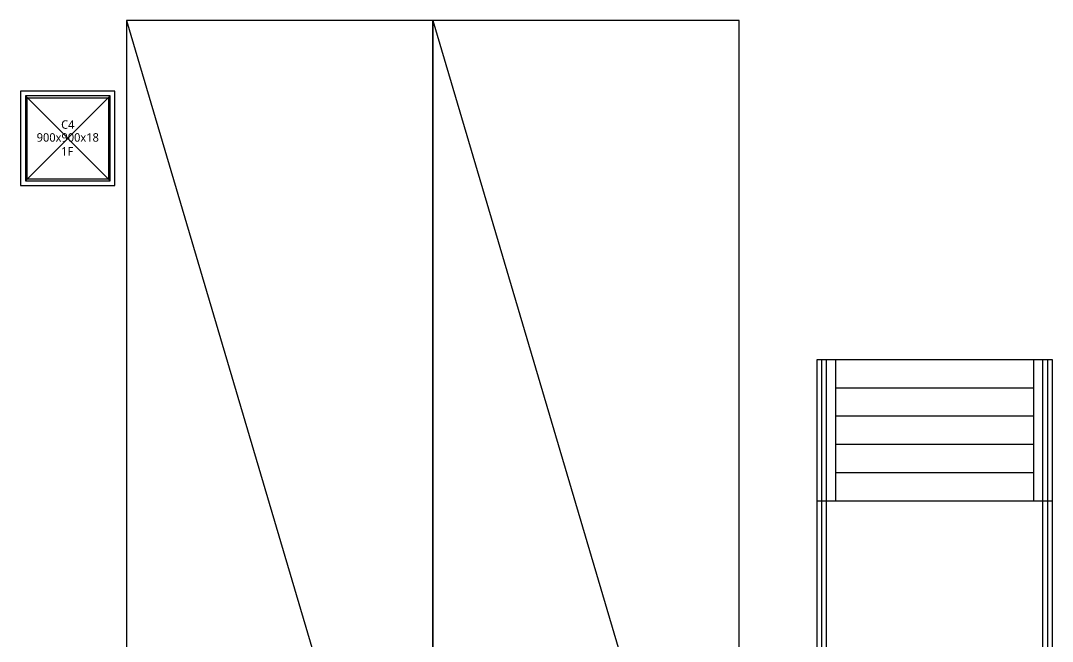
# Model space of a CAD drawing. Header units: millimetres. Extents: x -27104 to 125781, y -3376 to 46996.
# Drawn here: x 58424.1 to 58638.3, y 18619.6 to 18748.5 of the extents above; entities that cross this region are included whole.
import ezdxf
from ezdxf.enums import TextEntityAlignment as Align

# ---------------------------------------------------------------- set-up
doc = ezdxf.new("R2010")
doc.units = ezdxf.units.MM
doc.header["$LTSCALE"] = 100
doc.header["$MEASUREMENT"] = 0
doc.header["$PDSIZE"] = -10
doc.layers.get('0').update_dxf_attribs({"linetype": 'CONTINUOUS'})
doc.layers.get('Defpoints').update_dxf_attribs({"color": 171, "linetype": 'CONTINUOUS'})
doc.layers.add('#프레임 라인', color=189, linetype='CONTINUOUS', plot=False)
for name, color, linetype in [('ELE9', 9, 'CONTINUOUS'), ('STAIR', 4, 'CONTINUOUS'), ('STEEL', 5, 'CONTINUOUS'), ('주차-화물', 251, 'CONTINUOUS')]:
    doc.layers.add(name, color=color, linetype=linetype)
doc.styles.add('TE', font='malgun_0.ttf')
doc.styles.add('나눔바른고딕', font='NanumBarunGothic.ttf')

# ---------------------------------------------------------------- blocks, each defined once
blk = doc.blocks.new('*U371')
at = {"color": 0, "linetype": 'ByBlock'}
for p, q in [((450, 450), (-450, 450)), ((-450, 450), (-450, -450)), ((450, -450), (450, 450)), ((-432, 432), (432, 432)), ((-432, -432), (-432, 432)), ((432, 432), (432, -432)), ((432, -432), (-432, -432)), ((-450, -450), (450, -450))]:
    blk.add_line(p, q, dxfattribs=at)
at = {"layer": 'Defpoints'}
blk.add_point((0, 0), dxfattribs=at)
blk = doc.blocks.new('C4-1F')
at = {"layer": '#프레임 라인', "ltscale": 0.1}
blk.add_lwpolyline([(-500, -500), (500, -500), (500, 500), (-500, 500)], close=True, dxfattribs=at)
at = {"layer": 'Defpoints', "ltscale": 10000}
for p, q in [((-450, -450), (450, 450)), ((450, -450), (-450, 450))]:
    blk.add_line(p, q, dxfattribs=at)
at = {"ltscale": 0.1}
blk.add_blockref('*U371', (0, 0), dxfattribs=at)
at = {"layer": 'Defpoints', "style": 'TE'}
for s, p in [('C4', (0, 102)), ('900x900x18', (0, -35)), ('1F', (-6, -182))]:
    blk.add_text(s, height=90, dxfattribs=at).set_placement(p, align=Align.CENTER)
blk = doc.blocks.new('A$C9dd89177')
at = {"layer": '주차-화물', "ltscale": 0.1}
blk.add_lwpolyline([(0, 0), (11000, 0), (11000, 3250), (0, 3250), (0, 0), (11000, 3250)], dxfattribs=at)
at = {"layer": '주차-화물', "style": '나눔바른고딕'}
blk.add_text('화물용', height=450, dxfattribs=at).set_placement((9831, 561), align=Align.MIDDLE_CENTER)
blk = doc.blocks.new('dklfmgkdjgkglhffgh')
at = {"layer": 'STAIR', "ltscale": 5}
for p, q in [((36560233, 48046), (36560233, 46546)), ((36560233, 47746), (36558133, 47746)), ((36560233, 47446), (36558133, 47446)), ((36560233, 47146), (36558133, 47146)), ((36560233, 46846), (36558133, 46846)), ((36560433, 46546), (36557933, 46546))]:
    blk.add_line(p, q, dxfattribs=at)
for points in [[(36560433, 48046), (36557933, 48046), (36557933, 40471)], [(36558133, 46546), (36558133, 48046)], [(36560433, 40471), (36560433, 48046)]]:
    blk.add_lwpolyline(points, dxfattribs=at)
at = {"layer": 'STEEL', "ltscale": 5}
for points in [[(36557983, 48046), (36557983, 40471)], [(36558033, 48046), (36558033, 40471)], [(36560333, 40471), (36560333, 48046)], [(36560383, 40471), (36560383, 48046)]]:
    blk.add_lwpolyline(points, dxfattribs=at)
blk = doc.blocks.new('ggtyu')
at = {"layer": 'ELE9', "color": 253, "ltscale": 0.1, "xscale": 0.01956378461538462, "yscale": 0.01956378461538462, "zscale": 0.01956378461538462, "rotation": 270}
for p in [(58256.65, 18912.35), (58320.24, 18912.35)]:
    blk.add_blockref('A$C9dd89177', p, dxfattribs=at)
at = {"layer": 'ELE9', "color": 253, "ltscale": 0.1, "xscale": 0.01956378461538462, "yscale": 0.01956378461538462, "zscale": 0.01956378461538462}
blk.add_blockref('C4-1F', (58244.43, 18887.89), dxfattribs=at)
at = {"layer": 'ELE9', "color": 253, "xscale": 0.01956378461538462, "yscale": 0.01956378461538462, "zscale": 0.01956378461538462}
blk.add_blockref('dklfmgkdjgkglhffgh', (-656811.56, 17901.95), dxfattribs=at)

msp = doc.modelspace()

# ---------------------------------------------------------------- block references
msp.add_blockref('ggtyu', (189.46, -163.8))

doc.saveas('drawing.dxf')
